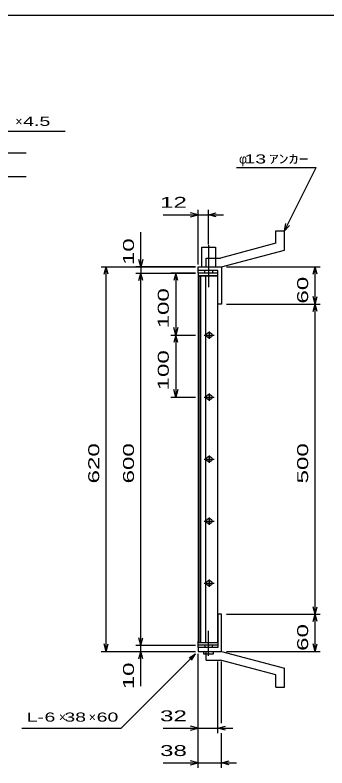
# Model space of a CAD drawing. Units: millimetres, scale not verified. Extents: x -1456 to 1385, y -1026 to 843.
# Drawn here: x -424 to 78, y -371 to 843 of the extents above; entities that cross this region are included whole.
import ezdxf
from ezdxf.enums import TextEntityAlignment as Align

# ---------------------------------------------------------------- set-up
doc = ezdxf.new("R2010")
doc.units = ezdxf.units.MM
doc.header["$LTSCALE"] = 8
doc.linetypes.add('LONG_DASHED_DOTTED', pattern=[15.25, 12, -1.5, 0.25, -1.5])
for name, color, linetype, lineweight in [('0_2', 150, 'Continuous', 25), ('16', 3, 'Continuous', 25), ('19', 6, 'Continuous', 25), ('22', 2, 'Continuous', 25)]:
    doc.layers.add(name, color=color, linetype=linetype, lineweight=lineweight)
doc.styles.add('ベクトル', font='')
doc.styles.get('ベクトル').set_extended_font_data('ベクトル')

msp = doc.modelspace()

# ---------------------------------------------------------------- linework, layer by layer
at = {"layer": '0_2'}
msp.add_line((-1383.2, 842.8), (1384.8, 842.8), dxfattribs=at)
at = {"layer": '16'}
for p, q in [((-97.8, 426.8), (-129.8, 426.8)), ((-129.8, 426.8), (-129.8, 422.3)), ((-97.8, 422.3), (-97.8, 426.8)), ((-129.8, 422.3), (-97.8, 422.3)), ((-129.8, 422.3), (-129.8, -168.7)), ((-97.8, 422.3), (-129.8, 422.3)), ((-128.3, 422.3), (-128.3, -168.7)), ((-125.3, -168.7), (-125.3, 422.3)), ((-117.8, 422.3), (-117.8, -168.7)), ((-97.8, -168.7), (-97.8, 422.3)), ((-109.8, 329.8), (-113.8, 329.8)), ((-111.8, 332.8), (-111.8, 320.8)), ((-119.8, 326.8), (-103.8, 326.8)), ((-113.8, 323.8), (-109.8, 323.8)), ((-111.8, 232.8), (-111.8, 220.8)), ((-119.8, 226.8), (-103.8, 226.8)), ((-109.8, 229.8), (-113.8, 229.8)), ((-113.8, 223.8), (-109.8, 223.8)), ((-119.8, 126.8), (-103.8, 126.8)), ((-109.8, 129.8), (-113.8, 129.8)), ((-113.8, 123.8), (-109.8, 123.8)), ((-111.8, 132.8), (-111.8, 120.8)), ((-119.8, 26.8), (-103.8, 26.8)), ((-109.8, 29.8), (-113.8, 29.8)), ((-111.8, 32.8), (-111.8, 20.8)), ((-113.8, 23.8), (-109.8, 23.8)), ((-109.8, -70.2), (-113.8, -70.2)), ((-111.8, -67.2), (-111.8, -79.2)), ((-119.8, -73.2), (-103.8, -73.2)), ((-113.8, -76.2), (-109.8, -76.2)), ((-129.8, -168.7), (-97.8, -168.7)), ((-129.8, -173.2), (-129.8, -168.7)), ((-129.8, -168.7), (-97.8, -168.7)), ((-97.8, -168.7), (-97.8, -173.2)), ((-97.8, -173.2), (-129.8, -173.2))]:
    msp.add_line(p, q, dxfattribs=at)
for centre, radius, start, end in [((-113.8, 326.8), 3, 90, 270), ((-111.8, 326.8), 4, 46.6, 133.4), ((-109.8, 326.8), 3, 270, 90), ((-111.8, 326.8), 4, 226.6, 313.4), ((-111.8, 226.8), 4, 46.6, 133.4), ((-113.8, 226.8), 3, 90, 270), ((-111.8, 226.8), 4, 226.6, 313.4), ((-109.8, 226.8), 3, 270, 90), ((-113.8, 126.8), 3, 90, 270), ((-111.8, 126.8), 4, 46.6, 133.4), ((-111.8, 126.8), 4, 226.6, 313.4), ((-109.8, 126.8), 3, 270, 90), ((-113.8, 26.8), 3, 90, 270), ((-111.8, 26.8), 4, 46.6, 133.4), ((-109.8, 26.8), 3, 270, 90), ((-111.8, 26.8), 4, 226.6, 313.4), ((-113.8, -73.2), 3, 90, 270), ((-111.8, -73.2), 4, 46.6, 133.4), ((-109.8, -73.2), 3, 270, 90), ((-111.8, -73.2), 4, 226.6, 313.4)]:
    msp.add_arc(centre, radius, start, end, dxfattribs=at)
at = {"layer": '19'}
for p, q in [((-4.8, 494.8), (9.2, 494.8)), ((-4.8, 474.8), (-4.8, 494.8)), ((9.2, 463.8), (9.2, 494.8)), ((-4.8, 474.8), (-93.8, 450.8)), ((-123.8, 436.8), (-123.8, 468.8)), ((-123.8, 468.8), (-101.8, 468.8)), ((-101.8, 468.8), (-101.8, 436.8)), ((-91.8, 436.8), (9.2, 463.8)), ((-116.8, 450.8), (-93.8, 450.8)), ((-116.8, 436.8), (-116.8, 450.8)), ((-129.8, 426.8), (-129.8, 436.8)), ((-129.8, 430.8), (-129.8, 436.8)), ((-129.8, 436.8), (-92.8, 436.8)), ((-97.8, 430.8), (-129.8, 430.8)), ((-118.8, 426.8), (-118.8, 430.8)), ((-116.8, 436.8), (-91.8, 436.8)), ((-106.8, 430.8), (-106.8, 426.8)), ((-97.8, 376.8), (-97.8, 430.8)), ((-92.8, 436.8), (-91.8, 435.8)), ((-91.8, 435.8), (-91.8, 376.8)), ((-91.8, 376.8), (-97.8, 376.8)), ((-91.8, -123.2), (-97.8, -123.2)), ((-97.8, -123.2), (-97.8, -177.2)), ((-91.8, -182.2), (-91.8, -123.2)), ((-129.8, -177.2), (-129.8, -167.2)), ((-129.8, -177.2), (-129.8, -183.2)), ((-97.8, -177.2), (-129.8, -177.2)), ((-118.8, -173.2), (-118.8, -177.2)), ((-106.8, -177.2), (-106.8, -173.2)), ((-129.8, -183.2), (-92.8, -183.2)), ((-120.8, -183.2), (-120.8, -187.2)), ((-120.8, -187.2), (-104.8, -187.2)), ((-116.8, -183.2), (-91.8, -183.2)), ((-116.8, -197.2), (-116.8, -183.2)), ((-104.8, -187.2), (-104.8, -183.2)), ((-92.8, -183.2), (-91.8, -182.2)), ((-91.8, -183.2), (9.2, -210.2)), ((-116.8, -197.2), (-93.8, -197.2)), ((-4.8, -221.2), (-93.8, -197.2)), ((9.2, -241.2), (9.2, -210.2)), ((-4.8, -241.2), (-4.8, -221.2)), ((-4.8, -241.2), (9.2, -241.2))]:
    msp.add_line(p, q, dxfattribs=at)
at = {"layer": '19', "linetype": 'LONG_DASHED_DOTTED'}
for p, q in [((-112.8, 471.8), (-112.8, 403.8)), ((-112.8, -190.2), (-112.8, -150.2))]:
    msp.add_line(p, q, dxfattribs=at)
at = {"layer": '22', "color": 4}
for p, q in [((-776.05, 655.8), (-344.05, 655.8)), ((-758.8, 620.8), (-406.8, 620.8)), ((-67.8, 596.8), (60.2, 596.8)), ((9.2, 494.8), (60.2, 596.8)), ((-742.6, 582.3), (-406.6, 582.3)), ((-129.8, 520.8), (-141.8, 524)), ((-129.8, 440.8), (-129.8, 528.8)), ((-112.8, 472.8), (-112.8, 528.8)), ((-112.8, 520.8), (-100.8, 524)), ((-185.8, 520.8), (-129.8, 520.8)), ((-141.8, 517.6), (-129.8, 520.8)), ((-129.8, 520.8), (-112.8, 520.8)), ((-100.8, 517.6), (-112.8, 520.8)), ((-112.8, 520.8), (-88.8, 520.8)), ((9.2, 494.8), (11.6, 506.48)), ((9.2, 494.8), (17.2, 503.6)), ((-221.8, 436.8), (-221.8, 492.8)), ((-221.8, 436.8), (-225, 448.8)), ((-218.6, 448.8), (-221.8, 436.8)), ((-285.8, 436.8), (-133.8, 436.8)), ((-281, 424.8), (-277.8, 436.8)), ((-274.6, 424.8), (-277.8, 436.8)), ((-277.8, -183.2), (-277.8, 436.8)), ((-133.8, 436.8), (-229.8, 436.8)), ((-229.8, 426.8), (-133.8, 426.8)), ((-225, 414.8), (-221.8, 426.8)), ((-221.8, 436.8), (-221.8, 426.8)), ((-218.6, 414.8), (-221.8, 426.8)), ((-221.8, -173.2), (-221.8, 426.8)), ((-133.8, 426.8), (-173.8, 426.8)), ((-165.8, 426.8), (-169, 414.8)), ((-162.6, 414.8), (-165.8, 426.8)), ((-165.8, 426.8), (-165.8, 326.8)), ((-83.8, 436.8), (66.6, 436.8)), ((55.4, 424.8), (58.6, 436.8)), ((61.8, 424.8), (58.6, 436.8)), ((58.6, 376.8), (58.6, 436.8)), ((58.6, 376.8), (55.4, 388.8)), ((58.6, 376.8), (61.8, 388.8)), ((-83.8, 376.8), (66.6, 376.8)), ((55.4, 364.8), (58.6, 376.8)), ((61.8, 364.8), (58.6, 376.8)), ((58.6, -123.2), (58.6, 376.8)), ((-165.8, 326.8), (-169, 338.8)), ((-162.6, 338.8), (-165.8, 326.8)), ((-173.8, 326.8), (-133.8, 326.8)), ((-165.8, 326.8), (-169, 314.8)), ((-162.6, 314.8), (-165.8, 326.8)), ((-165.8, 326.8), (-165.8, 226.8)), ((-165.8, 226.8), (-169, 238.8)), ((-162.6, 238.8), (-165.8, 226.8)), ((-173.8, 226.8), (-133.8, 226.8)), ((58.6, -123.2), (55.4, -111.2)), ((58.6, -123.2), (61.8, -111.2)), ((-83.8, -123.2), (66.6, -123.2)), ((55.4, -135.2), (58.6, -123.2)), ((61.8, -135.2), (58.6, -123.2)), ((58.6, -183.2), (58.6, -123.2)), ((-221.8, -173.2), (-225, -161.2)), ((-221.8, -173.2), (-218.6, -161.2)), ((-277.8, -183.2), (-281, -171.2)), ((-277.8, -183.2), (-274.6, -171.2)), ((-229.8, -173.2), (-133.8, -173.2)), ((-221.8, -183.2), (-221.8, -173.2)), ((58.6, -183.2), (55.4, -171.2)), ((58.6, -183.2), (61.8, -171.2)), ((-285.8, -183.2), (-133.8, -183.2)), ((-253.8, -307.2), (-133.8, -187.2)), ((-229.8, -183.2), (-133.8, -183.2)), ((-225, -195.2), (-221.8, -183.2)), ((-218.6, -195.2), (-221.8, -183.2)), ((-221.8, -239.2), (-221.8, -183.2)), ((-144.2, -193.6), (-133.8, -187.2)), ((-140.2, -197.6), (-133.8, -187.2)), ((-129.8, -315.2), (-129.8, -187.2)), ((-129.8, -371.2), (-129.8, -187.2)), ((-83.8, -183.2), (66.6, -183.2)), ((-97.8, -315.2), (-97.8, -199.4)), ((-91.8, -299.2), (-91.8, -199.4)), ((-413.8, -307.2), (-253.8, -307.2)), ((-185.8, -307.2), (-129.8, -307.2)), ((-129.8, -307.2), (-141.8, -304)), ((-141.8, -310.4), (-129.8, -307.2)), ((-129.8, -307.2), (-97.8, -307.2)), ((-97.8, -307.2), (-85.8, -304)), ((-85.8, -310.4), (-97.8, -307.2)), ((-97.8, -307.2), (-73.8, -307.2)), ((-91.8, -371.2), (-91.8, -315.2)), ((-185.8, -363.2), (-129.8, -363.2)), ((-129.8, -363.2), (-141.8, -360)), ((-141.8, -366.4), (-129.8, -363.2)), ((-129.8, -363.2), (-91.8, -363.2)), ((-91.8, -363.2), (-79.8, -360)), ((-79.8, -366.4), (-91.8, -363.2)), ((-91.8, -363.2), (-67.8, -363.2))]:
    msp.add_line(p, q, dxfattribs=at)

# ---------------------------------------------------------------- texts
at = {"layer": '22', "style": 'ベクトル'}
for s, p in [('×', (-424.05, 671.4)), ('φ', (-63.8, 610.8)), ('×', (-353.8, -289.2)), ('×', (-305.8, -289.2))]:
    msp.add_text(s, height=14.66, dxfattribs=at).set_placement(p, align=Align.MIDDLE_LEFT)
for s, height, width, p in [(' 4.5 ', 14.66, 1.6, (-420.05, 671.4)), (' 13 ', 14.66, 1.6, (-63.8, 610.8)), ('ｱﾝｶｰ', 14.66, 1.6, (-15.8, 610.8)), (' 12 ', 17.6, 1.65, (-201.8, 540.8)), (' 32 ', 17.6, 1.65, (-201.8, -287.2)), ('L-', 14.66, 1.6, (-405.8, -289.2)), (' 6 ', 14.66, 1.6, (-385.8, -289.2)), (' 38 ', 14.66, 1.6, (-353.8, -289.2)), (' 60 ', 14.66, 1.6, (-301.8, -289.2)), (' 38 ', 17.6, 1.65, (-201.8, -343.2))]:
    msp.add_text(s, height=height, dxfattribs=dict(at, width=width)).set_placement(p, align=Align.MIDDLE_LEFT)
at = {"layer": '22', "style": 'ベクトル', "width": 1.65}
for s, p in [(' 10 ', (-241.8, 428.8)), (' 60 ', (38.6, 366.8)), (' 100 ', (-185.8, 326.8)), (' 100 ', (-185.8, 226.8)), (' 620 ', (-297.8, 76.8)), (' 600 ', (-241.8, 76.8)), (' 500 ', (38.6, 76.8)), (' 60 ', (38.6, -193.2)), (' 10 ', (-241.8, -255.2))]:
    msp.add_text(s, height=17.6, rotation=90, dxfattribs=at).set_placement(p, align=Align.MIDDLE_LEFT)

doc.saveas('drawing.dxf')
